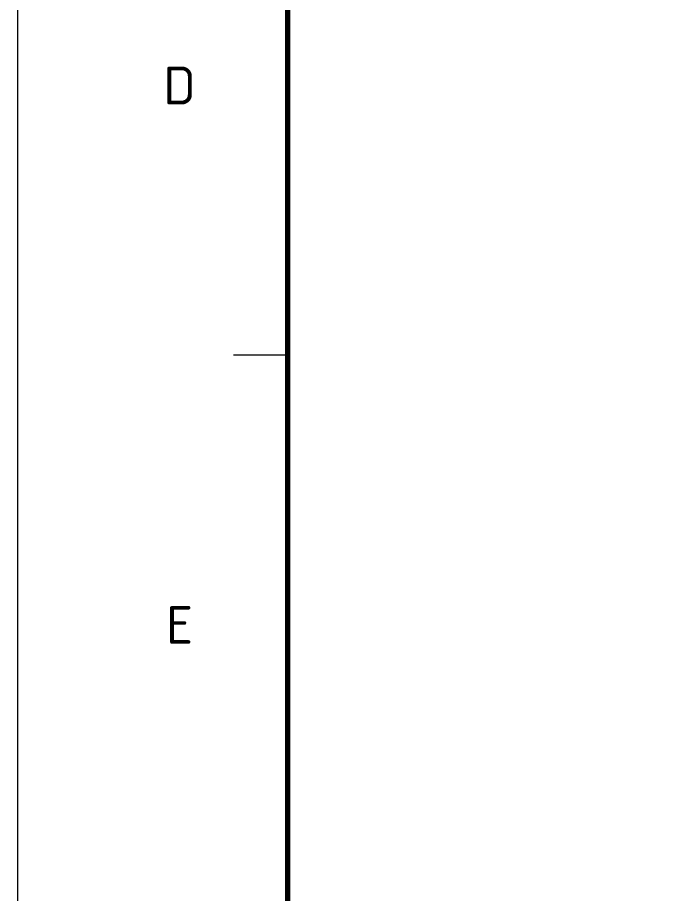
# Model space of a CAD drawing. Header units: millimetres. Extents: x 0 to 2208, y 0 to 420.
# Drawn here: x 0 to 59.5, y 48.6 to 129.8 of the extents above; entities that cross this region are included whole.
import ezdxf
from ezdxf.enums import TextEntityAlignment as Align

# ---------------------------------------------------------------- set-up
doc = ezdxf.new("R2010")
doc.units = ezdxf.units.MM
for name, color, linetype, lineweight in [('06-TEXTO', 7, 'CONTINUOUS', 25), ('07-RECUADRO', 7, 'CONTINUOUS', 70), ('08-FINA', 5, 'CONTINUOUS', 18)]:
    doc.layers.add(name, color=color, linetype=linetype, lineweight=lineweight)
doc.styles.add('ISO3098', font='isocpeur.ttf')

msp = doc.modelspace()

# ---------------------------------------------------------------- linework, layer by layer
at = {"layer": '07-RECUADRO'}
msp.add_lwpolyline([(25, 10), (410, 10), (410, 287), (25, 287)], close=True, dxfattribs=at)
at = {"layer": '08-FINA'}
msp.add_line((25, 98.5), (20, 98.5), dxfattribs=at)
msp.add_lwpolyline([(0, 0), (420, 0), (420, 297), (0, 297)], close=True, dxfattribs=at)

# ---------------------------------------------------------------- texts
at = {"layer": '06-TEXTO', "style": 'ISO3098'}
for s, p in [('D', (15, 123.5)), ('E', (15, 73.5))]:
    msp.add_text(s, height=3.5, dxfattribs=at).set_placement(p, align=Align.MIDDLE_CENTER)

doc.saveas('drawing.dxf')
